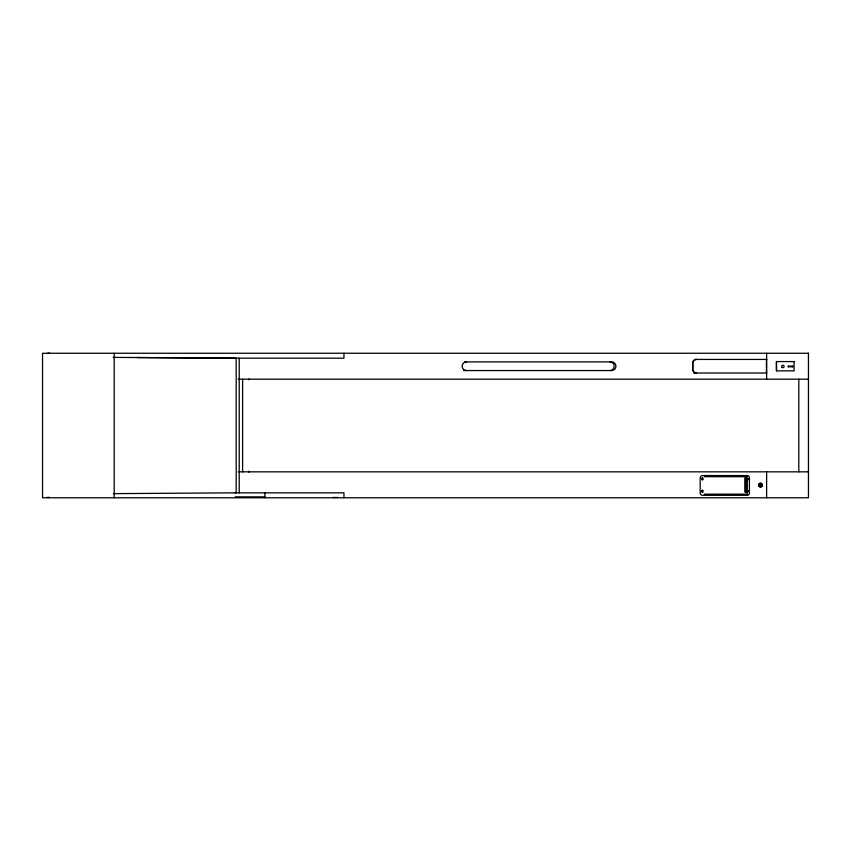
<?xml version="1.0" encoding="UTF-8"?>
<svg xmlns="http://www.w3.org/2000/svg" width="851" height="851" viewBox="0 0 851 851"><rect width="100%" height="100%" fill="white"/><g stroke="black" fill="none" stroke-linecap="round" stroke-linejoin="round"><path stroke-width="1.28" d="M249.077 379.195L248.971 379.812L248.864 379.195M248.864 471.837L248.971 471.22L249.077 471.837M798.802 379.195L798.802 471.837M702.149 479.741L701.447 478.613L702.852 478.049M701.469 478.847L702.149 477.954M701.501 491.41L702.149 490.282M747.614 478.975L748.699 478.698M747.614 491.027L748.423 490.591M702.798 479.656L702.798 478.049M702.798 491.974L702.798 490.367M748.699 491.623L747.614 491.346M334.124 497.441L332.986 497.441M48.167 353.473L48.784 353.25M49.443 497.441L47.879 497.441M47.124 353.473L48.847 353.473M48.645 497.441L47.05 497.441M702.852 479.656L702.096 479.741M702.852 491.974L702.096 492.069M337.613 497.441L334.741 497.441M748.423 479.73L747.614 479.294M702.096 490.282L702.852 490.367M113.332 493.633L236.195 492.835L236.195 358.186L137 357.548M235.067 358.186L343.964 358.186L343.964 353.25M695.32 359.43L766.868 359.43M464.72 361.898L611.614 361.898A4.319 4.308 -90 0 1 615.922 366.217A4.319 4.308 -90 0 1 611.614 370.547L464.72 370.547A4.319 4.308 -90 0 1 463.604 370.398M788.069 366.164L792.855 366.164L792.855 366.781L788.069 366.781M693.778 373.015L766.868 373.015M238.248 379.195L808.45 379.195M238.248 471.837L808.45 471.837M704.351 476.688L747.274 476.688L747.274 494.176L704.351 494.176M745.944 478.496L745.944 491.527M235.067 492.835L343.964 492.835L343.964 497.782M235.259 496.856L264.906 496.856M113.119 357.388L235.259 358.186M49.188 353.25L49.794 353.473M702.149 492.069L701.447 491.41M792.377 366.164L792.377 366.781M788.547 366.164L788.547 366.781M776.474 361.579L776.474 370.855M766.623 353.25L766.623 379.195M766.623 471.837L766.623 497.782M766.464 359.43L766.464 373.015M745.87 477.911L745.87 492.112M745.37 477.911L745.37 492.112M264.906 492.835L264.906 497.782M242.609 379.195L242.609 471.837M239.227 358.186L239.227 492.835M114.194 353.25L114.194 497.782M609.88 361.898A4.319 4.308 -90 0 1 614.188 366.217A4.319 4.308 -90 0 1 609.88 370.547M466.454 370.547A4.319 4.308 -90 0 1 462.146 366.217A4.319 4.308 -90 0 1 466.454 361.898M696.49 373.015A3.691 3.681 -90 0 1 692.81 369.323L692.714 363.111A3.691 3.681 -90 0 1 693.788 360.505M696.384 373.015A3.691 3.681 -90 0 1 692.714 369.323L692.81 363.111A3.691 3.681 -90 0 1 696.49 359.43M694.15 360.186A3.691 3.681 -90 0 1 696.384 359.43M808.45 353.25L42.55 353.25L42.55 497.782L808.45 497.782L808.45 353.25M794.089 361.579L776.442 361.579L776.442 370.855L794.089 370.855L794.089 361.579M747.295 475.549L702.692 475.549A2.51 2.5 -90 0 0 700.192 478.06L700.192 492.793A2.51 2.5 -90 0 0 702.692 495.314L747.295 495.314A2.117 2.106 -90 0 0 749.401 493.197L749.401 477.666A2.117 2.106 -90 0 0 747.295 475.549M746.157 477.911L745.082 477.911L745.082 492.112L746.157 492.112L746.157 477.911M760.762 484.006L760.113 484.006L760.113 486.176L760.762 486.176L760.762 484.006M782.186 367.462A1.234 1.234 0 0 0 784.111 366.547A1.234 1.234 0 0 0 782.346 365.345A1.234 1.234 0 0 0 782.186 367.462M761.719 486.4A1.851 1.84 -90 0 0 760.89 483.304A1.851 1.84 -90 0 0 758.635 485.57A1.851 1.84 -90 0 0 761.719 486.4A1.851 1.84 -90 0 0 760.975 483.304A1.851 1.84 -90 0 0 758.72 485.57A1.851 1.84 -90 0 0 761.805 486.4"/></g></svg>
